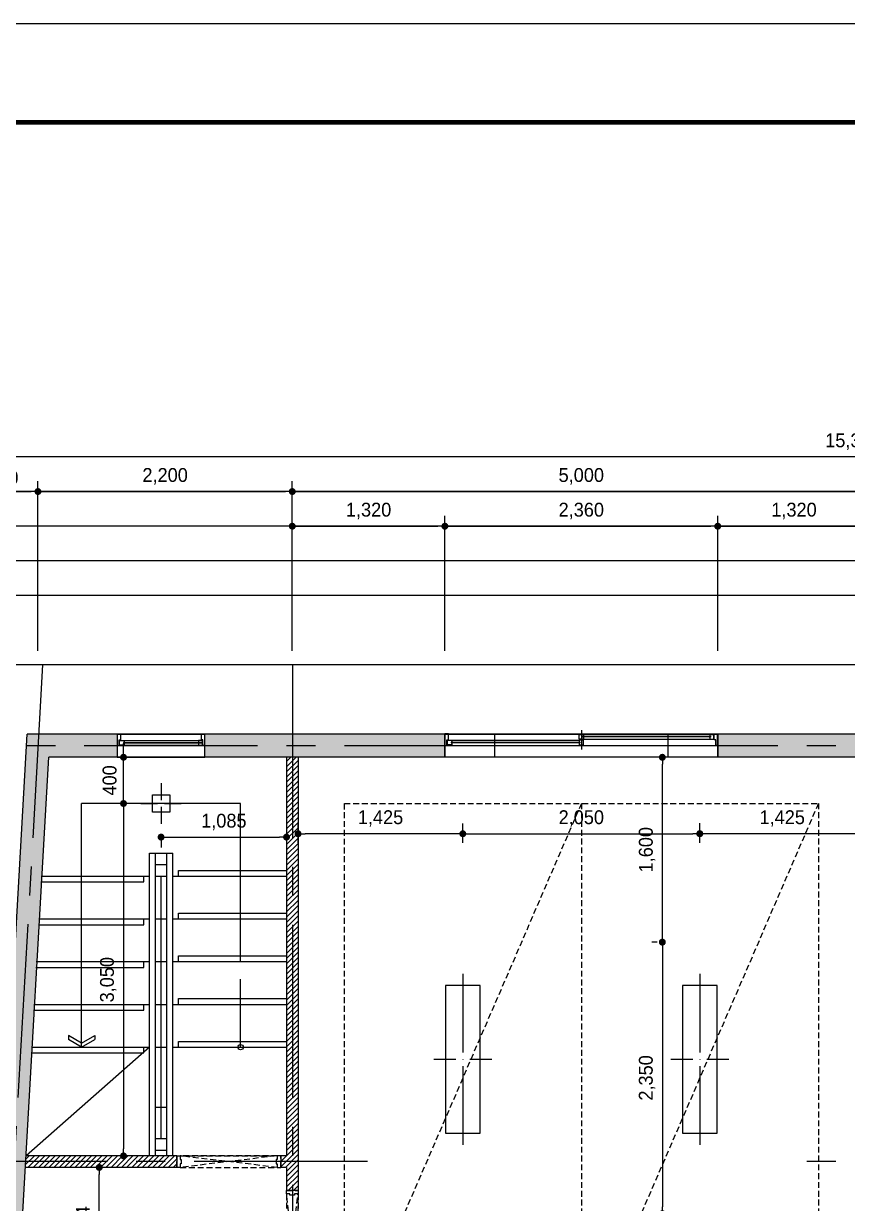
# Model space of a CAD drawing. Header units: millimetres. Extents: x -224448 to 1592092, y -164641 to 319001.
# Drawn here: x 21601 to 28727, y 159739 to 169950 of the extents above; entities that cross this region are included whole.
import ezdxf

# ---------------------------------------------------------------- set-up
doc = ezdxf.new("R2010")
doc.units = ezdxf.units.MM
doc.linetypes.add('CENTER2', pattern=[1.125, 0.75, -0.125, 0.125, -0.125])
doc.linetypes.add('HIDDEN', pattern=[9.525, 6.35, -3.175])
doc.layers.get('Defpoints').update_dxf_attribs({"color": 35})
for name, color, linetype in [('ARREA', 1, 'Continuous'), ('DIM', 3, 'Continuous'), ('I-LIGHT', 1, 'Continuous'), ('I_CON', 2, 'Continuous'), ('I_FORMAT', 7, 'Continuous'), ('I_FUR', 6, 'Continuous'), ('I_HAT', 8, 'Continuous'), ('I_WALL', 3, 'Continuous'), ('I_WIN', 5, 'Continuous')]:
    doc.layers.add(name, color=color, linetype=linetype)
doc.styles.add('IABU-글꼴스타일', font='')
doc.styles.get('IABU-글꼴스타일').set_extended_font_data('HY울릉도L')
doc.dimstyles.new('IABC-100 (SUB)', dxfattribs={"dimscale": 60, "dimtxt": 2, "dimasz": 1, "dimexe": 1.5, "dimexo": 2, "dimgap": 1, "dimtad": 1, "dimdec": 0, "dimdsep": 46, "dimlunit": 6, "dimtxsty": 'IABU-글꼴스타일', "dimblk": '1234_Dot', "dimcen": 1, "dimclrd": 4, "dimclre": 4, "dimclrt": 7, "dimadec": 0, "dimazin": 0, "dimtfac": 1, "dimtdec": 0, "dimtix": 1, "dimtmove": 2, "dimatfit": 3, "dimldrblk": '1234_Dot', "dimfxl": 2, "dimtolj": 1, "dimtzin": 0, "dimarcsym": 0})

# ---------------------------------------------------------------- blocks, each defined once
blk = doc.blocks.new('1234_Dot')
at = {"color": 0, "linetype": 'ByBlock', "lineweight": -2}
blk.add_line((-0.5, 0), (-1, 0), dxfattribs=at)
at = {"color": 0, "linetype": 'ByBlock', "const_width": 0.5}
blk.add_lwpolyline([(-0.25, 0, 1), (0.25, 0, 1)], format="xyb", close=True, dxfattribs=at)
blk = doc.blocks.new('*D357')
at = {"layer": 'Defpoints', "color": 0, "ltscale": 50, "transparency": 16777216}
for p in [(21725, 165900), (21125, 164400), (21725, 164400)]:
    blk.add_point(p, dxfattribs=at)
at = {"layer": 'DIM', "color": 4, "lineweight": -2, "ltscale": 50, "transparency": 16777216}
for p, q in [((21125, 164520), (21125, 165990)), ((21725, 164520), (21725, 165990)), ((21185, 165900), (21665, 165900))]:
    blk.add_line(p, q, dxfattribs=at)
at = {"layer": 'DIM', "color": 4, "lineweight": -2, "ltscale": 50, "transparency": 16777216, "xscale": 60, "yscale": 60, "zscale": 60, "rotation": 180}
blk.add_blockref('1234_Dot', (21125, 165900), dxfattribs=at)
at = {"layer": 'DIM', "color": 4, "lineweight": -2, "ltscale": 50, "transparency": 16777216, "xscale": 60, "yscale": 60, "zscale": 60}
blk.add_blockref('1234_Dot', (21725, 165900), dxfattribs=at)
at = {"layer": 'DIM', "color": 7, "ltscale": 50, "transparency": 16777216, "insert": (21425, 166020), "char_height": 120, "attachment_point": 5, "style": 'IABU-글꼴스타일'}
blk.add_mtext('\\A1;600', dxfattribs=at)
blk = doc.blocks.new('*D362')
at = {"layer": 'Defpoints', "color": 0, "ltscale": 50, "transparency": 16777216}
for p in [(28925, 165900), (23925, 164400), (28925, 164400)]:
    blk.add_point(p, dxfattribs=at)
at = {"layer": 'DIM', "color": 4, "lineweight": -2, "ltscale": 50, "transparency": 16777216}
for p, q in [((23925, 164520), (23925, 165990)), ((28925, 164520), (28925, 165990)), ((23985, 165900), (28865, 165900))]:
    blk.add_line(p, q, dxfattribs=at)
at = {"layer": 'DIM', "color": 4, "lineweight": -2, "ltscale": 50, "transparency": 16777216, "xscale": 60, "yscale": 60, "zscale": 60, "rotation": 180}
blk.add_blockref('1234_Dot', (23925, 165900), dxfattribs=at)
at = {"layer": 'DIM', "color": 4, "lineweight": -2, "ltscale": 50, "transparency": 16777216, "xscale": 60, "yscale": 60, "zscale": 60}
blk.add_blockref('1234_Dot', (28925, 165900), dxfattribs=at)
at = {"layer": 'DIM', "color": 7, "ltscale": 50, "transparency": 16777216, "insert": (26425, 166032), "char_height": 120, "attachment_point": 5, "style": 'IABU-글꼴스타일'}
blk.add_mtext('\\A1;5,000', dxfattribs=at)
blk = doc.blocks.new('*D358')
at = {"layer": 'Defpoints', "color": 0, "ltscale": 50, "transparency": 16777216}
for p in [(21125, 166200), (21125, 164400), (36425, 164400)]:
    blk.add_point(p, dxfattribs=at)
at = {"layer": 'DIM', "color": 4, "lineweight": -2, "ltscale": 50, "transparency": 16777216}
for p, q in [((21125, 164520), (21125, 166290)), ((36425, 164520), (36425, 166290)), ((36365, 166200), (21185, 166200))]:
    blk.add_line(p, q, dxfattribs=at)
at = {"layer": 'DIM', "color": 4, "lineweight": -2, "ltscale": 50, "transparency": 16777216, "xscale": 60, "yscale": 60, "zscale": 60, "rotation": 180}
blk.add_blockref('1234_Dot', (21125, 166200), dxfattribs=at)
at = {"layer": 'DIM', "color": 4, "lineweight": -2, "ltscale": 50, "transparency": 16777216, "xscale": 60, "yscale": 60, "zscale": 60}
blk.add_blockref('1234_Dot', (36425, 166200), dxfattribs=at)
at = {"layer": 'DIM', "color": 7, "ltscale": 50, "transparency": 16777216, "insert": (28775, 166332), "char_height": 120, "attachment_point": 5, "style": 'IABU-글꼴스타일'}
blk.add_mtext('\\A1;15,300', dxfattribs=at)
blk = doc.blocks.new('*D363')
at = {"layer": 'Defpoints', "color": 0, "ltscale": 50, "transparency": 16777216}
for p in [(23925, 165900), (21725, 164400), (23925, 164400)]:
    blk.add_point(p, dxfattribs=at)
at = {"layer": 'DIM', "color": 4, "lineweight": -2, "ltscale": 50, "transparency": 16777216}
for p, q in [((21725, 164520), (21725, 165990)), ((23925, 164520), (23925, 165990)), ((21785, 165900), (23865, 165900))]:
    blk.add_line(p, q, dxfattribs=at)
at = {"layer": 'DIM', "color": 4, "lineweight": -2, "ltscale": 50, "transparency": 16777216, "xscale": 60, "yscale": 60, "zscale": 60, "rotation": 180}
blk.add_blockref('1234_Dot', (21725, 165900), dxfattribs=at)
at = {"layer": 'DIM', "color": 4, "lineweight": -2, "ltscale": 50, "transparency": 16777216, "xscale": 60, "yscale": 60, "zscale": 60}
blk.add_blockref('1234_Dot', (23925, 165900), dxfattribs=at)
at = {"layer": 'DIM', "color": 7, "ltscale": 50, "transparency": 16777216, "insert": (22825, 166032), "char_height": 120, "attachment_point": 5, "style": 'IABU-글꼴스타일'}
blk.add_mtext('\\A1;2,200', dxfattribs=at)
blk = doc.blocks.new('j 10')
at = {"layer": 'I_FUR', "color": 8, "linetype": 'HIDDEN', "ltscale": 8}
for p, q in [((300474, 48442), (300574, 48442)), ((300474, 48412), (300474, 48442)), ((300474, 48442), (300474, 48442)), ((300474, 48412), (300474, 47572)), ((300504, 48412), (300474, 48412)), ((300474, 47572), (300574, 48412)), ((300574, 47582), (300474, 48412)), ((300504, 48402), (300504, 48412)), ((300574, 48412), (300544, 48412)), ((300544, 48412), (300544, 48402)), ((300574, 48442), (300574, 48412)), ((300574, 47572), (300574, 48412)), ((300574, 48412), (300574, 47582)), ((300544, 48402), (300504, 48402)), ((300504, 47572), (300474, 47572)), ((300474, 47572), (300474, 47542)), ((300474, 47542), (300574, 47542)), ((300474, 47542), (300474, 47542)), ((300544, 47582), (300504, 47582)), ((300504, 47582), (300504, 47572)), ((300544, 47572), (300544, 47582)), ((300574, 47572), (300544, 47572)), ((300574, 47542), (300574, 47572))]:
    blk.add_line(p, q, dxfattribs=at)
blk = doc.blocks.new('j98')
at = {"layer": 'I-LIGHT'}
for p, q in [((95797, 141106), (95797, 140426)), ((95547, 140366), (95737, 140366)), ((95797, 140366), (95796, 140366)), ((95797, 140367), (95797, 140365)), ((95797, 140366), (95798, 140366)), ((95797, 140306), (95797, 139626)), ((95857, 140366), (96047, 140366))]:
    blk.add_line(p, q, dxfattribs=at)
at = {"layer": 'I-LIGHT', "linetype": 'Continuous'}
blk.add_lwpolyline([(95647, 139726), (95947, 139726), (95947, 141006), (95647, 141006)], close=True, dxfattribs=at)
blk = doc.blocks.new('j855')
at = {"layer": 'I-LIGHT'}
for p, q in [((96735, 140572), (96735, 140427)), ((96560, 140397), (96705, 140397)), ((96735, 140398), (96735, 140396)), ((96735, 140367), (96735, 140222)), ((96765, 140397), (96910, 140397))]:
    blk.add_line(p, q, dxfattribs=at)
at = {"layer": 'I-LIGHT', "ltscale": 50}
blk.add_lwpolyline([(96660, 140472), (96810, 140472), (96810, 140322), (96660, 140322)], close=True, dxfattribs=at)
at = {"layer": 'I-LIGHT'}
blk.add_lwpolyline([(96736, 140397), (96735, 140397), (96734, 140397)], dxfattribs=at)
blk = doc.blocks.new('*D536')
at = {"layer": 'Defpoints', "color": 0, "ltscale": 50, "transparency": 16777216}
for p in [(22465, 163600), (22615, 163600), (22615, 163200)]:
    blk.add_point(p, dxfattribs=at)
at = {"layer": 'DIM', "color": 4, "lineweight": -2, "ltscale": 50, "transparency": 16777216}
for p, q in [((22465, 163660), (22465, 163720)), ((22495, 163600), (22375, 163600)), ((22465, 163200), (22465, 163600)), ((22495, 163200), (22375, 163200)), ((22465, 163140), (22465, 163080))]:
    blk.add_line(p, q, dxfattribs=at)
at = {"layer": 'DIM', "color": 4, "lineweight": -2, "ltscale": 50, "transparency": 16777216, "xscale": 60, "yscale": 60, "zscale": 60}
for p, rotation in [((22465, 163600), 270), ((22465, 163200), 90)]:
    blk.add_blockref('1234_Dot', p, dxfattribs=dict(at, rotation=rotation))
at = {"layer": 'DIM', "color": 7, "ltscale": 50, "transparency": 16777216, "insert": (22345, 163400), "char_height": 120, "attachment_point": 5, "rotation": 90, "style": 'IABU-글꼴스타일'}
blk.add_mtext('\\A1;400', dxfattribs=at)
blk = doc.blocks.new('*D537')
at = {"layer": 'Defpoints', "color": 0, "ltscale": 50, "transparency": 16777216}
for p in [(22615, 163200), (22465, 160150), (22615, 160150)]:
    blk.add_point(p, dxfattribs=at)
at = {"layer": 'DIM', "color": 4, "lineweight": -2, "ltscale": 50, "transparency": 16777216}
for p, q in [((22495, 163200), (22375, 163200)), ((22465, 163140), (22465, 160210)), ((22495, 160150), (22375, 160150))]:
    blk.add_line(p, q, dxfattribs=at)
at = {"layer": 'DIM', "color": 4, "lineweight": -2, "ltscale": 50, "transparency": 16777216, "xscale": 60, "yscale": 60, "zscale": 60}
for p, rotation in [((22465, 163200), 90), ((22465, 160150), 270)]:
    blk.add_blockref('1234_Dot', p, dxfattribs=dict(at, rotation=rotation))
at = {"layer": 'DIM', "color": 7, "ltscale": 50, "transparency": 16777216, "insert": (22333, 161675), "char_height": 120, "attachment_point": 5, "rotation": 90, "style": 'IABU-글꼴스타일'}
blk.add_mtext('\\A1;3,050', dxfattribs=at)
blk = doc.blocks.new('*D538')
at = {"layer": 'Defpoints', "color": 0, "ltscale": 50, "transparency": 16777216}
for p in [(22790, 163025), (23875, 163072), (23875, 162909)]:
    blk.add_point(p, dxfattribs=at)
at = {"layer": 'DIM', "color": 4, "lineweight": -2, "ltscale": 50, "transparency": 16777216}
for p, q in [((22790, 162905), (22790, 162819)), ((22850, 162909), (23815, 162909)), ((23875, 162952), (23875, 162819))]:
    blk.add_line(p, q, dxfattribs=at)
at = {"layer": 'DIM', "color": 4, "lineweight": -2, "ltscale": 50, "transparency": 16777216, "xscale": 60, "yscale": 60, "zscale": 60, "rotation": 180}
blk.add_blockref('1234_Dot', (22790, 162909), dxfattribs=at)
at = {"layer": 'DIM', "color": 4, "lineweight": -2, "ltscale": 50, "transparency": 16777216, "xscale": 60, "yscale": 60, "zscale": 60}
blk.add_blockref('1234_Dot', (23875, 162909), dxfattribs=at)
at = {"layer": 'DIM', "color": 7, "ltscale": 50, "transparency": 16777216, "insert": (23333, 163040), "char_height": 120, "attachment_point": 5, "style": 'IABU-글꼴스타일'}
blk.add_mtext('\\A1;1,085', dxfattribs=at)
blk = doc.blocks.new('*D539')
at = {"layer": 'Defpoints', "color": 0, "ltscale": 50, "transparency": 16777216}
for p in [(22255, 160050), (22488, 160050), (22488, 158987)]:
    blk.add_point(p, dxfattribs=at)
at = {"layer": 'DIM', "color": 4, "lineweight": -2, "ltscale": 50, "transparency": 16777216}
for p, q in [((22368, 160050), (22165, 160050)), ((22255, 159047), (22255, 159990)), ((22368, 158987), (22165, 158987))]:
    blk.add_line(p, q, dxfattribs=at)
at = {"layer": 'DIM', "color": 4, "lineweight": -2, "ltscale": 50, "transparency": 16777216, "xscale": 60, "yscale": 60, "zscale": 60}
for p, rotation in [((22255, 160050), 90), ((22255, 158987), 270)]:
    blk.add_blockref('1234_Dot', p, dxfattribs=dict(at, rotation=rotation))
at = {"layer": 'DIM', "color": 7, "ltscale": 50, "transparency": 16777216, "insert": (22124, 159519), "char_height": 120, "attachment_point": 5, "rotation": 90, "style": 'IABU-글꼴스타일'}
blk.add_mtext('\\A1;1,064', dxfattribs=at)
blk = doc.blocks.new('*D544')
at = {"layer": 'Defpoints', "color": 0, "ltscale": 50, "transparency": 16777216}
for p in [(23975, 162938), (23975, 162740), (25400, 162740)]:
    blk.add_point(p, dxfattribs=at)
at = {"layer": 'DIM', "color": 4, "lineweight": -2, "ltscale": 50, "transparency": 16777216}
for p, q in [((23975, 162860), (23975, 163028)), ((25400, 162860), (25400, 163028)), ((25340, 162938), (24035, 162938))]:
    blk.add_line(p, q, dxfattribs=at)
at = {"layer": 'DIM', "color": 4, "lineweight": -2, "ltscale": 50, "transparency": 16777216, "xscale": 60, "yscale": 60, "zscale": 60, "rotation": 180}
blk.add_blockref('1234_Dot', (23975, 162938), dxfattribs=at)
at = {"layer": 'DIM', "color": 4, "lineweight": -2, "ltscale": 50, "transparency": 16777216, "xscale": 60, "yscale": 60, "zscale": 60}
blk.add_blockref('1234_Dot', (25400, 162938), dxfattribs=at)
at = {"layer": 'DIM', "color": 7, "ltscale": 50, "transparency": 16777216, "insert": (24688, 163070), "char_height": 120, "attachment_point": 5, "style": 'IABU-글꼴스타일'}
blk.add_mtext('\\A1;1,425', dxfattribs=at)
blk = doc.blocks.new('*D545')
at = {"layer": 'Defpoints', "color": 0, "ltscale": 50, "transparency": 16777216}
for p in [(27450, 162938), (25400, 162740), (27450, 162740)]:
    blk.add_point(p, dxfattribs=at)
at = {"layer": 'DIM', "color": 4, "lineweight": -2, "ltscale": 50, "transparency": 16777216}
for p, q in [((25400, 162860), (25400, 163028)), ((27450, 162860), (27450, 163028)), ((25460, 162938), (27390, 162938))]:
    blk.add_line(p, q, dxfattribs=at)
at = {"layer": 'DIM', "color": 4, "lineweight": -2, "ltscale": 50, "transparency": 16777216, "xscale": 60, "yscale": 60, "zscale": 60, "rotation": 180}
blk.add_blockref('1234_Dot', (25400, 162938), dxfattribs=at)
at = {"layer": 'DIM', "color": 4, "lineweight": -2, "ltscale": 50, "transparency": 16777216, "xscale": 60, "yscale": 60, "zscale": 60}
blk.add_blockref('1234_Dot', (27450, 162938), dxfattribs=at)
at = {"layer": 'DIM', "color": 7, "ltscale": 50, "transparency": 16777216, "insert": (26425, 163070), "char_height": 120, "attachment_point": 5, "style": 'IABU-글꼴스타일'}
blk.add_mtext('\\A1;2,050', dxfattribs=at)
blk = doc.blocks.new('*D546')
at = {"layer": 'Defpoints', "color": 0, "ltscale": 50, "transparency": 16777216}
for p in [(28875, 162939), (27450, 162740), (28875, 162740)]:
    blk.add_point(p, dxfattribs=at)
at = {"layer": 'DIM', "color": 4, "lineweight": -2, "ltscale": 50, "transparency": 16777216}
for p, q in [((27450, 162860), (27450, 163029)), ((28875, 162860), (28875, 163029)), ((27510, 162939), (28815, 162939))]:
    blk.add_line(p, q, dxfattribs=at)
at = {"layer": 'DIM', "color": 4, "lineweight": -2, "ltscale": 50, "transparency": 16777216, "xscale": 60, "yscale": 60, "zscale": 60, "rotation": 180}
blk.add_blockref('1234_Dot', (27450, 162939), dxfattribs=at)
at = {"layer": 'DIM', "color": 4, "lineweight": -2, "ltscale": 50, "transparency": 16777216, "xscale": 60, "yscale": 60, "zscale": 60}
blk.add_blockref('1234_Dot', (28875, 162939), dxfattribs=at)
at = {"layer": 'DIM', "color": 7, "ltscale": 50, "transparency": 16777216, "insert": (28163, 163070), "char_height": 120, "attachment_point": 5, "style": 'IABU-글꼴스타일'}
blk.add_mtext('\\A1;1,425', dxfattribs=at)
blk = doc.blocks.new('*D547')
at = {"layer": 'Defpoints', "color": 0, "ltscale": 50, "transparency": 16777216}
for p in [(27126, 163600), (27200, 163600), (27200, 162000)]:
    blk.add_point(p, dxfattribs=at)
at = {"layer": 'DIM', "color": 4, "lineweight": -2, "ltscale": 50, "transparency": 16777216}
for p, q in [((27080, 163600), (27036, 163600)), ((27126, 162060), (27126, 163540)), ((27080, 162000), (27036, 162000))]:
    blk.add_line(p, q, dxfattribs=at)
at = {"layer": 'DIM', "color": 4, "lineweight": -2, "ltscale": 50, "transparency": 16777216, "xscale": 60, "yscale": 60, "zscale": 60}
for p, rotation in [((27126, 163600), 90), ((27126, 162000), 270)]:
    blk.add_blockref('1234_Dot', p, dxfattribs=dict(at, rotation=rotation))
at = {"layer": 'DIM', "color": 7, "ltscale": 50, "transparency": 16777216, "insert": (26994, 162800), "char_height": 120, "attachment_point": 5, "rotation": 90, "style": 'IABU-글꼴스타일'}
blk.add_mtext('\\A1;1,600', dxfattribs=at)
blk = doc.blocks.new('*D548')
at = {"layer": 'Defpoints', "color": 0, "ltscale": 50, "transparency": 16777216}
for p in [(27200, 162000), (27126, 159650), (27200, 159650)]:
    blk.add_point(p, dxfattribs=at)
at = {"layer": 'DIM', "color": 4, "lineweight": -2, "ltscale": 50, "transparency": 16777216}
for p, q in [((27080, 162000), (27036, 162000)), ((27126, 161940), (27126, 159710)), ((27080, 159650), (27036, 159650))]:
    blk.add_line(p, q, dxfattribs=at)
at = {"layer": 'DIM', "color": 4, "lineweight": -2, "ltscale": 50, "transparency": 16777216, "xscale": 60, "yscale": 60, "zscale": 60}
for p, rotation in [((27126, 162000), 90), ((27126, 159650), 270)]:
    blk.add_blockref('1234_Dot', p, dxfattribs=dict(at, rotation=rotation))
at = {"layer": 'DIM', "color": 7, "ltscale": 50, "transparency": 16777216, "insert": (26994, 160825), "char_height": 120, "attachment_point": 5, "rotation": 90, "style": 'IABU-글꼴스타일'}
blk.add_mtext('\\A1;2,350', dxfattribs=at)
blk = doc.blocks.new('640-960')
at = {"layer": 'I_WIN', "linetype": 'Continuous'}
for p, q in [((-11336, 129874), (-10578, 129874)), ((-11306, 129874), (-11336, 129874)), ((-11336, 129874), (-11336, 129783)), ((-11319, 129774), (-11319, 129823)), ((-11319, 129823), (-11306, 129823)), ((-11316, 129819), (-10599, 129819)), ((-11316, 129779), (-11316, 129819)), ((-11316, 129819), (-11278, 129819)), ((-11306, 129825), (-11306, 129874)), ((-11306, 129823), (-11306, 129825)), ((-11278, 129804), (-11283, 129802)), ((-11283, 129802), (-11283, 129796)), ((-11283, 129796), (-11278, 129794)), ((-11281, 129801), (-11281, 129797)), ((-11278, 129819), (-11278, 129804)), ((-11278, 129805), (-11275, 129803)), ((-11278, 129801), (-10598, 129801)), ((-10598, 129797), (-11278, 129797)), ((-11278, 129793), (-11275, 129795)), ((-11278, 129794), (-11278, 129779)), ((-11275, 129803), (-11274, 129802)), ((-11275, 129795), (-11274, 129796)), ((-11274, 129802), (-11274, 129801)), ((-11274, 129796), (-11274, 129797)), ((-10637, 129802), (-10638, 129801)), ((-10637, 129796), (-10638, 129797)), ((-10636, 129803), (-10637, 129802)), ((-10636, 129795), (-10637, 129796)), ((-10634, 129805), (-10636, 129803)), ((-10634, 129793), (-10636, 129795)), ((-10599, 129819), (-10634, 129819)), ((-10634, 129819), (-10634, 129804)), ((-10634, 129804), (-10628, 129802)), ((-10628, 129796), (-10634, 129794)), ((-10634, 129794), (-10634, 129779)), ((-10628, 129802), (-10628, 129796)), ((-10628, 129801), (-10628, 129797)), ((-10608, 129823), (-10608, 129874)), ((-10608, 129874), (-10578, 129874)), ((-10595, 129823), (-10608, 129823)), ((-10599, 129779), (-10599, 129819)), ((-10595, 129774), (-10595, 129823)), ((-10578, 129674), (-10578, 129874)), ((-11336, 129783), (-11336, 129774)), ((-11336, 129774), (-10578, 129774)), ((-11336, 129774), (-11319, 129774)), ((-11316, 129779), (-10599, 129779)), ((-11278, 129779), (-11316, 129779)), ((-10634, 129779), (-10599, 129779)), ((-10578, 129774), (-10595, 129774))]:
    blk.add_line(p, q, dxfattribs=at)
at = {"layer": 'I_WIN'}
blk.add_lwpolyline([(-11336, 129674), (-10578, 129674), (-10578, 129874), (-11336, 129874)], close=True, dxfattribs=at)
blk = doc.blocks.new('*D784')
at = {"layer": 'Defpoints', "color": 0, "ltscale": 50, "transparency": 16777216}
for p in [(25245, 165600), (23925, 164400), (25245, 164400)]:
    blk.add_point(p, dxfattribs=at)
at = {"layer": 'DIM', "color": 4, "lineweight": -2, "ltscale": 50, "transparency": 16777216}
for p, q in [((23925, 164520), (23925, 165690)), ((25245, 164520), (25245, 165690)), ((23985, 165600), (25185, 165600))]:
    blk.add_line(p, q, dxfattribs=at)
at = {"layer": 'DIM', "color": 4, "lineweight": -2, "ltscale": 50, "transparency": 16777216, "xscale": 60, "yscale": 60, "zscale": 60, "rotation": 180}
blk.add_blockref('1234_Dot', (23925, 165600), dxfattribs=at)
at = {"layer": 'DIM', "color": 4, "lineweight": -2, "ltscale": 50, "transparency": 16777216, "xscale": 60, "yscale": 60, "zscale": 60}
blk.add_blockref('1234_Dot', (25245, 165600), dxfattribs=at)
at = {"layer": 'DIM', "color": 7, "ltscale": 50, "transparency": 16777216, "insert": (24585, 165732), "char_height": 120, "attachment_point": 5, "style": 'IABU-글꼴스타일'}
blk.add_mtext('\\A1;1,320', dxfattribs=at)
blk = doc.blocks.new('*D785')
at = {"layer": 'Defpoints', "color": 0, "ltscale": 50, "transparency": 16777216}
for p in [(27605, 165600), (25245, 164400), (27605, 164400)]:
    blk.add_point(p, dxfattribs=at)
at = {"layer": 'DIM', "color": 4, "lineweight": -2, "ltscale": 50, "transparency": 16777216}
for p, q in [((25245, 164520), (25245, 165690)), ((27605, 164520), (27605, 165690)), ((25305, 165600), (27545, 165600))]:
    blk.add_line(p, q, dxfattribs=at)
at = {"layer": 'DIM', "color": 4, "lineweight": -2, "ltscale": 50, "transparency": 16777216, "xscale": 60, "yscale": 60, "zscale": 60, "rotation": 180}
blk.add_blockref('1234_Dot', (25245, 165600), dxfattribs=at)
at = {"layer": 'DIM', "color": 4, "lineweight": -2, "ltscale": 50, "transparency": 16777216, "xscale": 60, "yscale": 60, "zscale": 60}
blk.add_blockref('1234_Dot', (27605, 165600), dxfattribs=at)
at = {"layer": 'DIM', "color": 7, "ltscale": 50, "transparency": 16777216, "insert": (26425, 165732), "char_height": 120, "attachment_point": 5, "style": 'IABU-글꼴스타일'}
blk.add_mtext('\\A1;2,360', dxfattribs=at)
blk = doc.blocks.new('*D786')
at = {"layer": 'Defpoints', "color": 0, "ltscale": 50, "transparency": 16777216}
for p in [(28925, 165600), (27605, 164400), (28925, 164400)]:
    blk.add_point(p, dxfattribs=at)
at = {"layer": 'DIM', "color": 4, "lineweight": -2, "ltscale": 50, "transparency": 16777216}
for p, q in [((27605, 164520), (27605, 165690)), ((28925, 164520), (28925, 165690)), ((27665, 165600), (28865, 165600))]:
    blk.add_line(p, q, dxfattribs=at)
at = {"layer": 'DIM', "color": 4, "lineweight": -2, "ltscale": 50, "transparency": 16777216, "xscale": 60, "yscale": 60, "zscale": 60, "rotation": 180}
blk.add_blockref('1234_Dot', (27605, 165600), dxfattribs=at)
at = {"layer": 'DIM', "color": 4, "lineweight": -2, "ltscale": 50, "transparency": 16777216, "xscale": 60, "yscale": 60, "zscale": 60}
blk.add_blockref('1234_Dot', (28925, 165600), dxfattribs=at)
at = {"layer": 'DIM', "color": 7, "ltscale": 50, "transparency": 16777216, "insert": (28265, 165732), "char_height": 120, "attachment_point": 5, "style": 'IABU-글꼴스타일'}
blk.add_mtext('\\A1;1,320', dxfattribs=at)

msp = doc.modelspace()

# ---------------------------------------------------------------- hatches: boundary and pattern name
at = {"layer": 'I_HAT', "true_color": 0x000000}
h = msp.add_hatch(color=18, dxfattribs=at)
h.dxf.hatch_style = 1
h.paths.add_polyline_path([(22411.299, 163800.492), (21731.18, 163800.492), (21725.465, 163700.492), (22411.299, 163700.492), (22411.299, 163709.492)])
h.paths.add_polyline_path([(21731.18, 163800.492), (21631.016, 163800.492), (21625.302, 163700.492), (21725.465, 163700.492)])
h.paths.add_polyline_path([(21225.628, 153200.492), (21219.914, 153200.492), (21125.465, 153200.492), (21119.751, 153100.492), (21219.914, 153100.492)])
h.paths.add_polyline_path([(21125.465, 153200.492), (21025.302, 153200.492), (21019.588, 153100.492), (21119.751, 153100.492)])
h.paths.add_polyline_path([(21619.914, 160100.492), (21519.751, 160100.492), (21125.465, 153200.492), (21225.628, 153200.492)])
h.paths.add_polyline_path([(21519.751, 160100.492), (21419.588, 160100.492), (21025.302, 153200.492), (21125.465, 153200.492)])
h.paths.add_polyline_path([(21819.914, 163600.492), (22411.299, 163600.492), (22411.299, 163700.492), (21725.465, 163700.492), (21519.751, 160100.492), (21619.914, 160100.492)])
h.paths.add_polyline_path([(21725.465, 163700.492), (21625.302, 163700.492), (21419.588, 160100.492), (21519.751, 160100.492)])
h.paths.add_polyline_path([(25245.465, 163700.492), (23925.465, 163700.492), (23925.465, 163600.492), (25245.465, 163600.492)])
h.paths.add_polyline_path([(25245.465, 163800.492), (23925.465, 163800.492), (23925.465, 163700.492), (25245.465, 163700.492), (25245.465, 163702.823), (25245.465, 163711.823)])
h.paths.add_polyline_path([(23925.465, 163800.492), (23169.632, 163800.492), (23169.632, 163700.492), (23925.465, 163700.492)])
h.paths.add_polyline_path([(23925.465, 163700.492), (23169.632, 163700.492), (23169.632, 163600.492), (23925.465, 163600.492)])
h.paths.add_polyline_path([(28925.465, 163800.492), (27605.465, 163800.492), (27605.465, 163700.492), (28925.465, 163700.492)])
h.paths.add_polyline_path([(28925.465, 163700.492), (27605.465, 163700.492), (27605.465, 163600.492), (28925.465, 163600.492)])
h.paths.add_polyline_path([(30125.193, 163700.492), (28925.465, 163700.492), (28925.465, 163600.492), (30125.193, 163600.492)])
h.paths.add_polyline_path([(30125.193, 163800.492), (28925.465, 163800.492), (28925.465, 163700.492), (30125.193, 163700.492), (30125.193, 163709.492)])
h.paths.add_polyline_path([(33999.096, 163800.492), (33400.465, 163800.492), (31565.193, 163800.492), (31565.193, 163700.492), (33999.096, 163700.492), (33999.096, 163709.492)])
h.paths.add_polyline_path([(33999.096, 163700.492), (31565.193, 163700.492), (31565.193, 163600.492), (33400.465, 163600.492), (33999.096, 163600.492)])
h.paths.add_polyline_path([(36425.465, 163800.492), (35501.58, 163800.492), (35501.58, 163700.492), (36425.465, 163700.492)])
h.paths.add_polyline_path([(36525.465, 163800.492), (36425.465, 163800.492), (36425.465, 163700.492), (36525.465, 163700.492)])
h.paths.add_polyline_path([(36425.465, 153700.492), (36000.465, 153700.492), (36000.465, 153600.492), (36425.465, 153600.492)])
h.paths.add_polyline_path([(33825.465, 153700.492), (33525.465, 153700.492), (33525.465, 153600.492), (33825.465, 153600.492)])
h.paths.add_polyline_path([(33825.465, 153800.492), (33525.465, 153800.492), (33525.465, 153700.492), (33825.465, 153700.492)])
h.paths.add_polyline_path([(34200.465, 153800.492), (33825.465, 153800.492), (33825.465, 153700.492), (34200.465, 153700.492)])
h.paths.add_polyline_path([(34200.465, 153700.492), (33825.465, 153700.492), (33825.465, 153600.492), (34200.465, 153600.492)])
h.paths.add_polyline_path([(36525.465, 153700.492), (36425.465, 153700.492), (36425.465, 153600.492), (36525.465, 153600.492)])
h.paths.add_polyline_path([(36525.465, 163700.492), (36425.465, 163700.492), (36425.465, 160100.492), (36525.465, 160100.492)])
h.paths.add_polyline_path([(36425.465, 163700.492), (35501.58, 163700.492), (35501.58, 163600.492), (36325.465, 163600.492), (36325.465, 160100.492), (36425.465, 160100.492)])
h.paths.add_polyline_path([(36525.465, 160100.492), (36425.465, 160100.492), (36425.465, 158500.492), (36525.465, 158500.492)])
h.paths.add_polyline_path([(36425.465, 160100.492), (36325.465, 160100.492), (36325.465, 158500.492), (36425.465, 158500.492)])
h.paths.add_polyline_path([(36425.465, 158500.492), (36325.465, 158500.492), (36325.465, 153800.492), (36000.465, 153800.492), (36000.465, 153700.492), (36425.465, 153700.492)])
h.paths.add_polyline_path([(36525.465, 158500.492), (36425.465, 158500.492), (36425.465, 153700.492), (36525.465, 153700.492)])
h.paths.add_polyline_path([(30536.739, 161445.748), (30536.739, 162280.235), (30073.429, 162280.235), (30073.429, 161445.748)], flags=9)
h.paths.add_polyline_path([(30983.222, 159330.347), (31817.709, 159330.347), (31817.709, 159793.657), (30983.222, 159793.657)], flags=9)
h.paths.add_polyline_path([(35724.836, 160982.787), (35724.836, 160925.287), (35747.336, 160925.287), (35747.336, 160982.787)], flags=25)
at = {"layer": 'I_HAT', "transparency": 33554687}
h = msp.add_hatch(dxfattribs=at)
h.set_pattern_fill('ANSI31', color=256, scale=10)
h.paths.add_polyline_path([(23975.465, 163600.492), (23925.465, 163600.492), (23925.465, 160100.492), (23975.465, 160100.492)])
h.paths.add_polyline_path([(23925.465, 163600.492), (23875.465, 163600.492), (23875.465, 160150.492), (23825.465, 160150.492), (23825.465, 160100.492), (23925.465, 160100.492)])
h.paths.add_polyline_path([(23925.465, 160100.492), (23825.465, 160100.492), (23825.465, 160050.492), (23875.465, 160050.492), (23875.465, 159850.492), (23925.465, 159850.492)])
h.paths.add_polyline_path([(23975.465, 160100.492), (23925.465, 160100.492), (23925.465, 159850.492), (23975.465, 159850.492)])
at = {"layer": 'I_HAT'}
h = msp.add_hatch(dxfattribs=at)
h.set_pattern_fill('ANSI31', color=256, scale=10)
h.set_pattern_definition([(45, (0, 33926.584), (-22.45064, 22.45064), [])])
h.paths.add_polyline_path([(22925.465, 160050.492), (22925.465, 160150.492), (21622.771, 160150.492), (21617.057, 160050.492)])
h.paths.add_polyline_path([(29850.242, 160877.89), (29850.242, 161592.377), (29164.075, 161592.377), (29164.075, 160877.89)], flags=9)
h.paths.add_polyline_path([(29877.821, 159063.824), (30959.02, 159063.824), (30959.02, 159527.134), (29877.821, 159527.134)], flags=9)
h.paths.add_polyline_path([(34218.736, 154763.718), (34511.236, 154763.718), (34511.236, 154966.218), (34218.736, 154966.218)], flags=9)
h.paths.add_polyline_path([(35679.651, 154791.993), (35978.58, 154791.993), (35978.58, 154994.493), (35679.651, 154994.493)], flags=9)
h.paths.add_polyline_path([(35724.836, 160982.787), (35724.836, 160925.287), (35747.336, 160925.287), (35747.336, 160982.787)], flags=9)

# ---------------------------------------------------------------- linework, layer by layer
at = {"layer": 'ARREA', "color": 1, "linetype": 'CENTER2', "ltscale": 2000}
for p, q in [((21765.465, 164400.492), (21085.465, 152500.492)), ((23925.465, 164400.492), (23925.465, 152500.492)), ((37125.465, 163700.492), (20424.323, 163700.492)), ((24575.465, 160100.492), (20424.323, 160100.492)), ((37125.465, 160100.492), (28275.465, 160100.492))]:
    msp.add_line(p, q, dxfattribs=at)
at = {"layer": 'Defpoints'}
for points in [[(13460, 169950.153), (47060, 169950.153), (47060, 146190.153), (13460, 146190.153)], [(38925.465, 166200.492), (18624.323, 166200.492), (18624.323, 150700.492), (38925.465, 150700.492)], [(38625.465, 165900.492), (18924.323, 165900.492), (18924.323, 151000.492), (38625.465, 151000.492)], [(38325.465, 165600.492), (19224.323, 165600.492), (19224.323, 151300.492), (38325.465, 151300.492)], [(38025.465, 165300.492), (19524.323, 165300.492), (19524.323, 151600.492), (38025.465, 151600.492)], [(37725.465, 165000.492), (19824.323, 165000.492), (19824.323, 151900.492), (37725.465, 151900.492)], [(37125.465, 164400.492), (20424.323, 164400.492), (20424.323, 152500.492), (37125.465, 152500.492)]]:
    msp.add_lwpolyline(points, close=True, dxfattribs=at)
at = {"layer": 'I_CON'}
for p, q in [((21019.588, 153100.492), (21631.016, 163800.492)), ((25675.465, 163800.492), (21631.016, 163800.492)), ((33400.465, 163800.492), (27175.465, 163800.492)), ((21219.914, 153100.492), (21819.914, 163600.492)), ((25675.465, 163600.492), (21819.914, 163600.492)), ((33400.465, 163600.492), (27175.465, 163600.492))]:
    msp.add_line(p, q, dxfattribs=at)
for points in [[(25245.465, 163802.823), (25245.465, 163600.492)], [(25675.465, 163800.492), (25675.465, 163600.492)], [(27175.465, 163600.492), (27175.465, 163800.492)], [(27605.465, 163600.492), (27602.981, 163802.823)]]:
    msp.add_lwpolyline(points, dxfattribs=at)
at = {"layer": 'I_FORMAT', "const_width": 40.174}
msp.add_lwpolyline([(43047.975, 147045.353), (14340, 147045.353), (14340, 169094.953), (43047.975, 169094.953)], dxfattribs=at)
at = {"layer": 'I_FUR', "color": 9, "linetype": 'HIDDEN', "ltscale": 8}
for p, q in [((26425.465, 163200.492), (24375.465, 158450.492)), ((26425.465, 163200.492), (26425.465, 153700.492)), ((28475.465, 163200.492), (26425.465, 158450.492))]:
    msp.add_line(p, q, dxfattribs=at)
msp.add_lwpolyline([(24375.465, 163200.492), (28475.465, 163200.492), (28475.465, 153700.492), (24375.465, 153700.492)], close=True, dxfattribs=at)
at = {"layer": 'I_HAT'}
for p, q in [((22102.965, 161091.122), (22102.965, 163201.122)), ((23477.965, 163201.122), (22102.965, 163201.122)), ((23477.965, 161831.122), (23477.965, 163201.122)), ((22690.465, 160150.492), (22690.465, 162771.122)), ((22690.465, 162771.122), (22890.465, 162771.122)), ((22740.465, 160150.492), (22740.465, 162771.122)), ((22740.465, 162771.122), (22840.465, 162771.122)), ((22840.465, 160150.492), (22840.465, 162771.122)), ((22890.465, 160150.492), (22890.465, 162771.122)), ((22740.465, 162671.122), (22840.465, 162671.122)), ((21752.522, 162571.122), (22690.465, 162571.122)), ((22640.465, 162521.122), (22640.465, 162571.122)), ((22740.465, 162571.122), (22840.465, 162571.122)), ((22790.465, 160300.492), (22790.465, 162571.122)), ((22890.465, 162571.122), (23875.465, 162571.122)), ((22940.465, 162621.122), (23875.465, 162621.122)), ((22940.465, 162571.122), (22940.465, 162621.122)), ((23875.465, 162621.122), (23875.465, 162571.122)), ((21749.664, 162521.122), (22640.465, 162521.122)), ((21731.379, 162201.122), (22690.465, 162201.122)), ((22640.465, 162151.122), (22640.465, 162201.122)), ((22740.465, 162201.122), (22840.465, 162201.122)), ((22890.465, 162201.122), (23875.465, 162201.122)), ((22940.465, 162251.122), (23875.465, 162251.122)), ((22940.465, 162201.122), (22940.465, 162251.122)), ((23875.465, 162251.122), (23875.465, 162201.122)), ((21728.522, 162151.122), (22640.465, 162151.122)), ((22940.465, 161881.122), (23875.465, 161881.122)), ((22940.465, 161831.122), (22940.465, 161881.122)), ((23875.465, 161881.122), (23875.465, 161831.122)), ((21707.379, 161781.122), (22640.465, 161781.122)), ((21710.236, 161831.122), (22690.465, 161831.122)), ((22640.465, 161781.122), (22640.465, 161831.122)), ((22740.465, 161831.122), (22840.465, 161831.122)), ((22890.465, 161831.122), (23875.465, 161831.122)), ((23477.965, 161091.122), (23477.965, 161678.552)), ((21689.093, 161461.122), (22690.465, 161461.122)), ((22640.465, 161411.122), (22640.465, 161461.122)), ((22740.465, 161461.122), (22840.465, 161461.122)), ((22890.465, 161461.122), (23875.465, 161461.122)), ((22940.465, 161511.122), (23875.465, 161511.122)), ((22940.465, 161461.122), (22940.465, 161511.122)), ((23875.465, 161511.122), (23875.465, 161461.122)), ((21686.236, 161411.122), (22640.465, 161411.122)), ((21988.688, 161191.741), (21988.688, 161157.1)), ((22102.965, 161125.763), (21988.688, 161191.741)), ((22102.965, 161091.122), (21988.688, 161157.1)), ((22102.965, 161125.763), (22217.243, 161191.741)), ((22102.965, 161091.122), (22217.243, 161157.1)), ((22217.243, 161191.741), (22217.243, 161157.1)), ((22940.465, 161141.122), (23875.465, 161141.122)), ((22940.465, 161091.122), (22940.465, 161141.122)), ((23875.465, 161141.122), (23875.465, 161091.122)), ((22690.465, 161091.122), (21622.771, 160150.492)), ((21665.093, 161041.122), (22640.465, 161041.122)), ((21667.95, 161091.122), (22690.465, 161091.122)), ((22640.465, 161041.122), (22640.465, 161091.122)), ((22740.465, 161091.122), (22840.465, 161091.122)), ((22890.465, 161091.122), (23875.465, 161091.122)), ((22740.465, 160571.122), (22840.465, 160571.122)), ((22740.465, 160300.492), (22840.465, 160300.492)), ((22740.465, 160200.492), (22840.465, 160200.492))]:
    msp.add_line(p, q, dxfattribs=at)
msp.add_circle((23477.965, 161091.122), 23.235, dxfattribs=at)
at = {"layer": 'I_WALL'}
for p, q in [((23875.465, 163600.492), (23875.465, 160150.492)), ((23975.465, 163600.492), (23975.465, 159850.492)), ((22925.465, 160150.492), (21622.771, 160150.492)), ((22925.465, 160150.492), (22925.465, 160050.492)), ((23875.465, 160150.492), (23825.465, 160150.492)), ((23825.465, 160150.492), (23825.465, 160050.492)), ((22925.465, 160050.492), (21617.057, 160050.492)), ((23875.465, 160050.492), (23825.465, 160050.492)), ((23875.465, 160050.492), (23875.465, 159850.492)), ((23975.465, 159850.492), (23875.465, 159850.492))]:
    msp.add_line(p, q, dxfattribs=at)
at = {"layer": 'I_WIN', "linetype": 'Continuous'}
for p, q in [((25245.465, 163802.823), (27602.981, 163802.823)), ((25275.465, 163802.823), (25245.465, 163802.823)), ((25245.465, 163802.823), (25245.465, 163711.823)), ((25275.465, 163753.911), (25275.465, 163802.823)), ((26407.965, 163757.949), (26407.965, 163797.949)), ((26407.965, 163797.949), (26442.965, 163797.949)), ((26425.465, 163833.595), (26425.465, 163668.523)), ((26442.965, 163797.949), (27572.265, 163797.949)), ((26442.965, 163797.949), (26442.965, 163783.303)), ((27572.265, 163797.949), (27537.265, 163797.949)), ((27537.265, 163797.949), (27537.265, 163783.303)), ((27572.265, 163757.949), (27572.265, 163797.949)), ((27575.465, 163751.903), (27575.465, 163802.823)), ((27575.465, 163802.823), (27605.465, 163802.823)), ((27605.465, 163702.903), (27605.465, 163802.843)), ((25245.465, 163711.823), (25245.465, 163702.823)), ((25245.465, 163702.815), (27602.981, 163702.883)), ((25245.465, 163702.823), (25262.901, 163702.823)), ((25262.901, 163702.823), (25262.901, 163751.823)), ((25262.901, 163751.823), (25275.465, 163751.823)), ((25266.17, 163747.587), (26407.929, 163747.587)), ((25266.17, 163707.587), (25266.17, 163747.587)), ((25266.17, 163747.587), (25304.17, 163747.587)), ((25304.17, 163707.587), (25266.17, 163707.587)), ((25275.465, 163751.823), (25275.465, 163753.911)), ((25304.17, 163732.941), (25298.623, 163731.165)), ((25298.623, 163731.165), (25298.623, 163724.716)), ((25298.623, 163724.716), (25304.17, 163722.941)), ((25300.689, 163729.941), (25300.689, 163725.941)), ((25304.17, 163747.587), (25304.17, 163732.941)), ((25304.17, 163733.732), (25306.916, 163732.35)), ((25304.17, 163729.941), (26413.476, 163729.941)), ((26413.476, 163725.941), (25304.17, 163725.941)), ((25304.17, 163722.149), (25306.916, 163723.531)), ((25304.17, 163722.941), (25304.17, 163707.587)), ((25306.916, 163732.35), (25307.443, 163731.362)), ((25306.916, 163723.531), (25307.443, 163724.519)), ((25307.443, 163731.362), (25307.989, 163729.941)), ((25307.443, 163724.519), (25307.989, 163725.941)), ((26404.656, 163731.362), (26404.11, 163729.941)), ((26404.656, 163724.519), (26404.11, 163725.941)), ((26405.183, 163732.35), (26404.656, 163731.362)), ((26405.183, 163723.531), (26404.656, 163724.519)), ((26407.929, 163733.732), (26405.183, 163732.35)), ((26407.929, 163722.149), (26405.183, 163723.531)), ((26442.929, 163747.587), (26407.929, 163747.587)), ((26407.929, 163747.587), (26407.929, 163732.941)), ((26407.929, 163732.941), (26413.476, 163731.165)), ((26413.476, 163724.716), (26407.929, 163722.941)), ((26407.929, 163722.941), (26407.929, 163707.587)), ((26407.929, 163707.587), (26442.929, 163707.587)), ((26442.965, 163757.949), (26407.965, 163757.949)), ((26413.476, 163731.165), (26413.476, 163724.716)), ((26413.476, 163729.941), (26413.476, 163725.941)), ((26442.965, 163783.303), (26437.419, 163781.527)), ((26437.419, 163781.527), (26437.419, 163775.079)), ((26437.419, 163780.303), (27542.812, 163780.285)), ((26437.419, 163776.303), (26437.419, 163780.303)), ((27542.812, 163776.285), (26437.419, 163776.285)), ((26437.419, 163775.079), (26442.965, 163773.303)), ((26442.929, 163707.587), (26442.929, 163747.587)), ((26442.965, 163784.095), (26445.711, 163782.712)), ((26442.965, 163772.511), (26445.711, 163773.894)), ((26442.965, 163773.303), (26442.965, 163757.949)), ((26442.965, 163757.949), (27572.265, 163757.949)), ((26445.711, 163782.712), (26446.238, 163781.725)), ((26445.711, 163773.894), (26446.238, 163774.881)), ((26446.238, 163781.725), (26446.785, 163780.303)), ((26446.238, 163774.881), (26446.785, 163776.303)), ((27533.993, 163781.725), (27533.446, 163780.303)), ((27533.993, 163774.881), (27533.446, 163776.303)), ((27534.519, 163782.712), (27533.993, 163781.725)), ((27534.519, 163773.894), (27533.993, 163774.881)), ((27537.265, 163784.095), (27534.519, 163782.712)), ((27537.265, 163772.511), (27534.519, 163773.894)), ((27537.265, 163783.303), (27542.812, 163781.527)), ((27542.812, 163775.079), (27537.265, 163773.303)), ((27537.265, 163773.303), (27537.265, 163757.949)), ((27537.265, 163757.949), (27572.265, 163757.949)), ((27542.812, 163781.527), (27542.812, 163775.079)), ((27542.812, 163780.303), (27542.812, 163776.303)), ((27588.03, 163751.903), (27575.465, 163751.903)), ((27588.03, 163702.903), (27588.03, 163751.903)), ((27605.465, 163702.903), (27588.03, 163702.903))]:
    msp.add_line(p, q, dxfattribs=at)
at = {"layer": 'I_WIN'}
msp.add_lwpolyline([(25245.465, 163800.512), (27605.465, 163800.512), (27605.465, 163600.492), (25245.465, 163600.492)], close=True, dxfattribs=at)

# ---------------------------------------------------------------- block references
at = {"color": 2}
msp.add_blockref('640-960', (33747.509, 33926.584), dxfattribs=at)
for name, p in [('j855', (-73944.873, 22802.709)), ('j98', (-70396.587, 20619.829)), ('j98', (-68346.587, 20619.829))]:
    msp.add_blockref(name, p)
at = {"layer": 'I_HAT', "rotation": 89.99999999999997}
msp.add_blockref('j 10', (71367.099, -140423.938), dxfattribs=at)
at = {"layer": 'I_HAT'}
msp.add_blockref('j 10', (-276598.965, 111408.858), dxfattribs=at)

# ---------------------------------------------------------------- dimensions: what is measured, and where the dimension line sits
at = {"layer": 'DIM', "ltscale": 50}
for base, p1, p2, picture, middle in [((21125.465, 166200.492), (36425.465, 164400.492), (21125.465, 164400.492), '*D358', (28775.465, 166331.92)), ((21725.465, 165900.492), (21125.465, 164400.492), (21725.465, 164400.492), '*D357', (21425.465, 166020.492)), ((23925.465, 165900.492), (21725.465, 164400.492), (23925.465, 164400.492), '*D363', (22825.465, 166031.92)), ((28925.465, 165900.492), (23925.465, 164400.492), (28925.465, 164400.492), '*D362', (26425.465, 166031.92)), ((25245.465, 165600.492), (23925.465, 164400.492), (25245.465, 164400.492), '*D784', (24585.465, 165731.92)), ((27605.465, 165600.492), (25245.465, 164400.492), (27605.465, 164400.492), '*D785', (26425.465, 165731.92)), ((28925.465, 165600.204), (27605.465, 164400.492), (28925.465, 164400.492), '*D786', (28265.465, 165731.632)), ((23875.465, 162909.037), (22790.465, 163025.122), (23875.465, 163071.88), '*D538', (23332.965, 163040.466)), ((23975.465, 162938.382), (25400.465, 162740.492), (23975.465, 162740.492), '*D544', (24687.965, 163069.81)), ((27450.465, 162938.382), (25400.465, 162740.492), (27450.465, 162740.492), '*D545', (26425.465, 163069.81)), ((28875.465, 162938.782), (27450.465, 162740.492), (28875.465, 162740.492), '*D546', (28162.965, 163070.21))]:
    dim = msp.add_linear_dim(base=base, p1=p1, p2=p2, dimstyle='IABC-100 (SUB)', dxfattribs=at)
    dim.commit()
    dim.dimension.update_dxf_attribs({"geometry": picture, "text_midpoint": middle})
for base, p1, p2, picture, middle in [((22464.681, 163600.492), (22615.465, 163200.122), (22615.465, 163600.492), '*D536', (22344.681, 163400.307)), ((27125.624, 163600.492), (27200.465, 162000.492), (27200.465, 163600.492), '*D547', (26994.196, 162800.492)), ((22464.681, 160150.492), (22615.465, 163200.122), (22615.465, 160150.492), '*D537', (22333.253, 161675.307)), ((27125.624, 159650.492), (27200.465, 162000.492), (27200.465, 159650.492), '*D548', (26994.196, 160825.492)), ((22255.002, 160050.492), (22488.094, 158986.964), (22488.094, 160050.492), '*D539', (22123.573, 159518.728))]:
    dim = msp.add_linear_dim(base=base, p1=p1, p2=p2, angle=90, dimstyle='IABC-100 (SUB)', dxfattribs=at)
    dim.commit()
    dim.dimension.update_dxf_attribs({"geometry": picture, "text_midpoint": middle})

doc.saveas('drawing.dxf')
